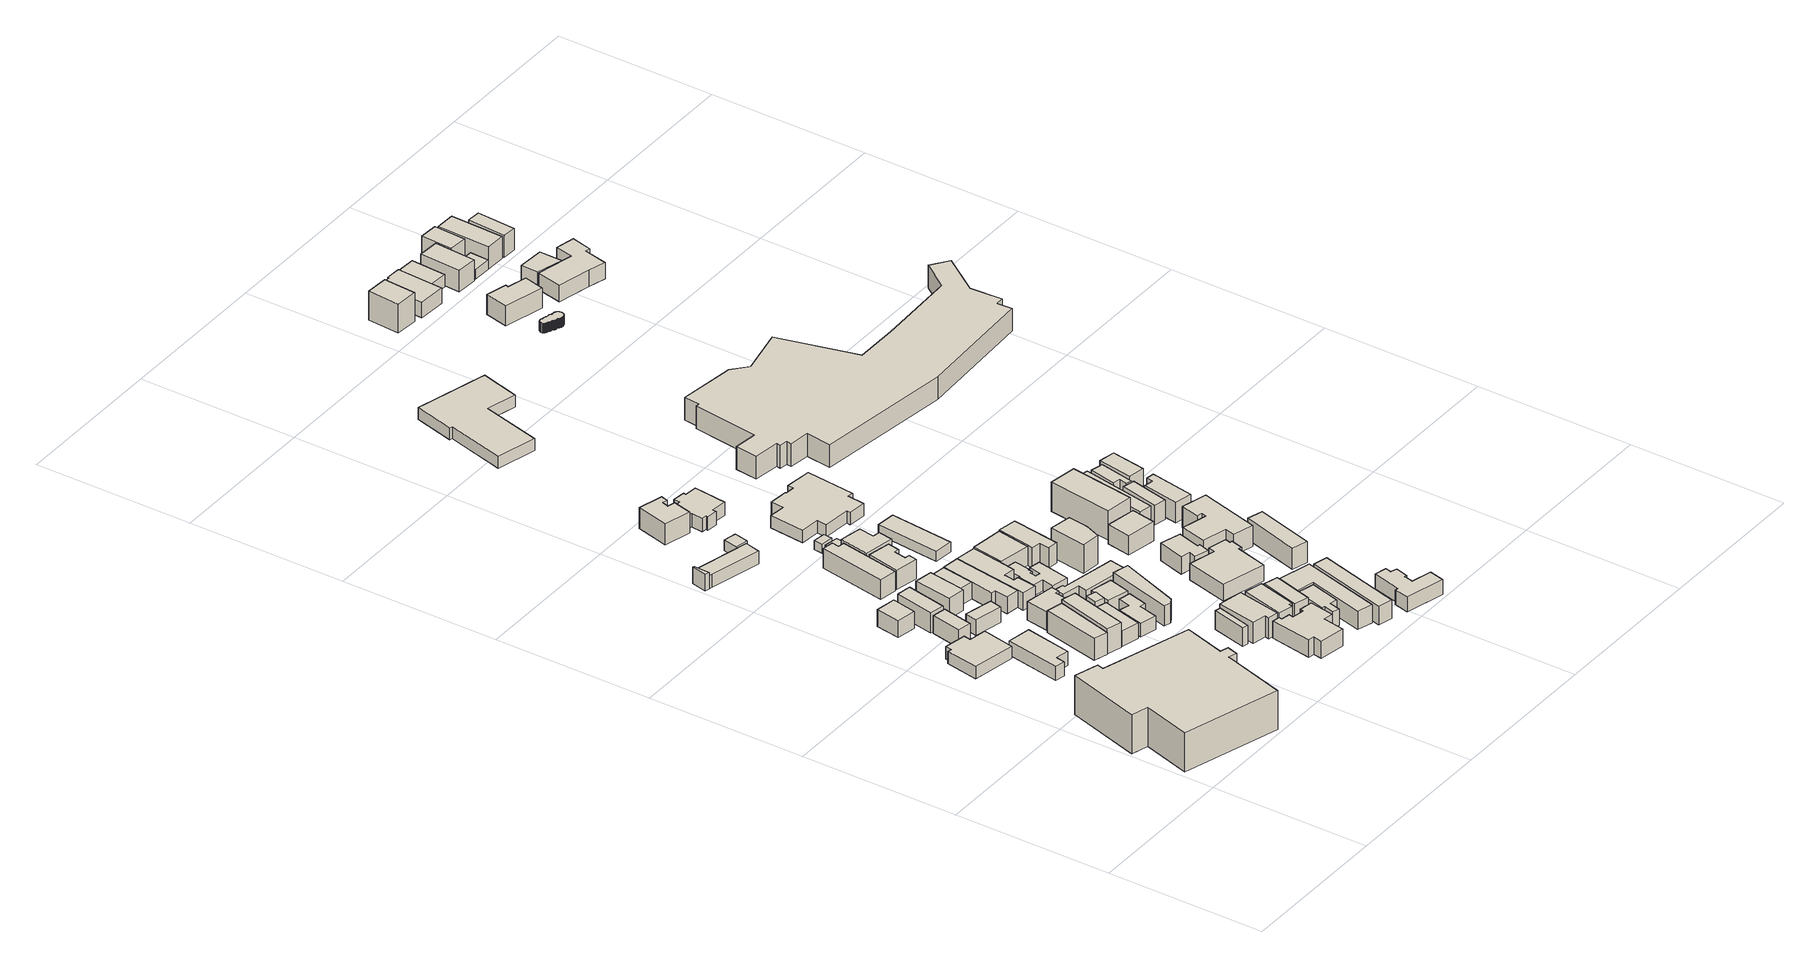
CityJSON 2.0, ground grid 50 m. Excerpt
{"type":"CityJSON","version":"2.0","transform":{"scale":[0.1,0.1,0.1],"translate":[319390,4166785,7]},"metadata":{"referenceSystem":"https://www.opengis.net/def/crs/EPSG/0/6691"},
"CityObjects":{
"building1":{"type":"Building","attributes":{"name":"中央公民館","measuredHeight":18.79,"BuildingDetailAttribute.surveyYear":2025,"BuildingIDAttribute.prefecture":"15","BuildingIDAttribute.city":"15204"},"geometry":[{"type":"Solid","lod":"1","boundaries":[[[[0,1,2,3,4,5,6,7,8,9,10,11]],[[10,12,13,11]],[[9,14,12,10]],[[8,15,14,9]],[[7,16,15,8]],[[6,17,16,7]],[[5,18,17,6]],[[4,19,18,5]],[[3,20,19,4]],[[2,21,20,3]],[[1,22,21,2]],[[0,23,22,1]],[[11,13,23,0]],[[12,14,15,16,17,18,19,20,21,22,23,13]]]]}]},
"building2":{"type":"Building","attributes":{"measuredHeight":4.91,"BuildingDetailAttribute.surveyYear":"0001","BuildingIDAttribute.prefecture":"15","BuildingIDAttribute.city":"15204"},"geometry":[{"type":"Solid","lod":"1","boundaries":[[[[24,25,26,27,28,29,30,31]],[[30,32,33,31]],[[29,34,32,30]],[[28,35,34,29]],[[27,36,35,28]],[[26,37,36,27]],[[25,38,37,26]],[[24,39,38,25]],[[31,33,39,24]],[[32,34,35,36,37,38,39,33]]]]}]},
"building3":{"type":"Building","attributes":{"measuredHeight":9.26,"BuildingDetailAttribute.surveyYear":"0001","BuildingIDAttribute.prefecture":"15","BuildingIDAttribute.city":"15204"},"geometry":[{"type":"Solid","lod":"1","boundaries":[[[[40,41,42,43,44,45]],[[44,46,47,45]],[[43,48,46,44]],[[42,49,48,43]],[[41,50,49,42]],[[40,51,50,41]],[[45,47,51,40]],[[46,48,49,50,51,47]]]]}]},
"building4":{"type":"Building","attributes":{"measuredHeight":6.72,"BuildingDetailAttribute.surveyYear":"0001","BuildingIDAttribute.prefecture":"15","BuildingIDAttribute.city":"15204"},"geometry":[{"type":"Solid","lod":"1","boundaries":[[[[52,53,54,55]],[[54,56,57,55]],[[53,58,56,54]],[[52,59,58,53]],[[55,57,59,52]],[[56,58,59,57]]]]}]},
"building5":{"type":"Building","attributes":{"measuredHeight":6.29,"BuildingDetailAttribute.surveyYear":"0001","BuildingIDAttribute.prefecture":"15","BuildingIDAttribute.city":"15204"},"geometry":[{"type":"Solid","lod":"1","boundaries":[[[[60,61,62,63]],[[62,64,65,63]],[[61,66,64,62]],[[60,67,66,61]],[[63,65,67,60]],[[64,66,67,65]]]]}]},
"building6":{"type":"Building","attributes":{"measuredHeight":3,"BuildingDetailAttribute.surveyYear":"0001","BuildingIDAttribute.prefecture":"15","BuildingIDAttribute.city":"15204"},"geometry":[{"type":"Solid","lod":"1","boundaries":[[[[68,69,70,71]],[[70,72,73,71]],[[69,74,72,70]],[[68,75,74,69]],[[71,73,75,68]],[[72,74,75,73]]]]}]},
"building7":{"type":"Building","attributes":{"measuredHeight":7.28,"BuildingDetailAttribute.surveyYear":"0001","BuildingIDAttribute.prefecture":"15","BuildingIDAttribute.city":"15204"},"geometry":[{"type":"Solid","lod":"1","boundaries":[[[[76,77,78,79]],[[78,80,81,79]],[[77,82,80,78]],[[76,83,82,77]],[[79,81,83,76]],[[80,82,83,81]]]]}]},
"building8":{"type":"Building","attributes":{"measuredHeight":5.69,"BuildingDetailAttribute.surveyYear":"0001","BuildingIDAttribute.prefecture":"15","BuildingIDAttribute.city":"15204"},"geometry":[{"type":"Solid","lod":"1","boundaries":[[[[84,85,86,87]],[[86,88,89,87]],[[85,90,88,86]],[[84,91,90,85]],[[87,89,91,84]],[[88,90,91,89]]]]}]},
"building9":{"type":"Building","attributes":{"measuredHeight":8.22,"BuildingDetailAttribute.surveyYear":"0001","BuildingIDAttribute.prefecture":"15","BuildingIDAttribute.city":"15204"},"geometry":[{"type":"Solid","lod":"1","boundaries":[[[[92,93,94,95]],[[94,96,97,95]],[[93,98,96,94]],[[92,99,98,93]],[[95,97,99,92]],[[96,98,99,97]]]]}]},
"building10":{"type":"Building","attributes":{"measuredHeight":15.88,"BuildingDetailAttribute.surveyYear":"0001","BuildingIDAttribute.prefecture":"15","BuildingIDAttribute.city":"15204"},"geometry":[{"type":"Solid","lod":"1","boundaries":[[[[100,101,102,103,71,70]],[[71,104,105,70]],[[103,106,104,71]],[[102,107,106,103]],[[101,108,107,102]],[[100,109,108,101]],[[70,105,109,100]],[[104,106,107,108,109,105]]]]}]},
"building11":{"type":"Building","attributes":{"measuredHeight":10.49,"BuildingDetailAttribute.surveyYear":"0001","BuildingIDAttribute.prefecture":"15","BuildingIDAttribute.city":"15204"},"geometry":[{"type":"Solid","lod":"1","boundaries":[[[[110,111,112,113]],[[112,114,115,113]],[[111,116,114,112]],[[110,117,116,111]],[[113,115,117,110]],[[114,116,117,115]]]]}]},
"building12":{"type":"Building","attributes":{"measuredHeight":7.47,"BuildingDetailAttribute.surveyYear":"0001","BuildingIDAttribute.prefecture":"15","BuildingIDAttribute.city":"15204"},"geometry":[{"type":"Solid","lod":"1","boundaries":[[[[118,119,120,121,122]],[[121,123,124,122]],[[120,125,123,121]],[[119,126,125,120]],[[118,127,126,119]],[[122,124,127,118]],[[123,125,126,127,124]]]]}]},
"building13":{"type":"Building","attributes":{"measuredHeight":7.43,"BuildingDetailAttribute.surveyYear":"0001","BuildingIDAttribute.prefecture":"15","BuildingIDAttribute.city":"15204"},"geometry":[{"type":"Solid","lod":"1","boundaries":[[[[128,129,130,131]],[[130,132,133,131]],[[129,134,132,130]],[[128,135,134,129]],[[131,133,135,128]],[[132,134,135,133]]]]}]},
"building14":{"type":"Building","attributes":{"measuredHeight":6.94,"BuildingDetailAttribute.surveyYear":"0001","BuildingIDAttribute.prefecture":"15","BuildingIDAttribute.city":"15204"},"geometry":[{"type":"Solid","lod":"1","boundaries":[[[[136,137,138,139,140,141]],[[140,142,143,141]],[[139,144,142,140]],[[138,145,144,139]],[[137,146,145,138]],[[136,147,146,137]],[[141,143,147,136]],[[142,144,145,146,147,143]]]]}]},
"building15":{"type":"Building","attributes":{"measuredHeight":6.93,"BuildingDetailAttribute.surveyYear":"0001","BuildingIDAttribute.prefecture":"15","BuildingIDAttribute.city":"15204"},"geometry":[{"type":"Solid","lod":"1","boundaries":[[[[148,149,150,151,152,153]],[[152,154,155,153]],[[151,156,154,152]],[[150,157,156,151]],[[149,158,157,150]],[[148,159,158,149]],[[153,155,159,148]],[[154,156,157,158,159,155]]]]}]},
"building16":{"type":"Building","attributes":{"measuredHeight":6.29,"BuildingDetailAttribute.surveyYear":"0001","BuildingIDAttribute.prefecture":"15","BuildingIDAttribute.city":"15204"},"geometry":[{"type":"Solid","lod":"1","boundaries":[[[[160,161,162,163]],[[162,164,165,163]],[[161,166,164,162]],[[160,167,166,161]],[[163,165,167,160]],[[164,166,167,165]]]]}]},
"building17":{"type":"Building","attributes":{"measuredHeight":7.07,"BuildingDetailAttribute.surveyYear":"0001","BuildingIDAttribute.prefecture":"15","BuildingIDAttribute.city":"15204"},"geometry":[{"type":"Solid","lod":"1","boundaries":[[[[168,169,170,171,172,173,174]],[[173,175,176,174]],[[172,177,175,173]],[[171,178,177,172]],[[170,179,178,171]],[[169,180,179,170]],[[168,181,180,169]],[[174,176,181,168]],[[175,177,178,179,180,181,176]]]]}]},
"building18":{"type":"Building","attributes":{"measuredHeight":6.24,"BuildingDetailAttribute.surveyYear":"0001","BuildingIDAttribute.prefecture":"15","BuildingIDAttribute.city":"15204"},"geometry":[{"type":"Solid","lod":"1","boundaries":[[[[182,183,184,185,186,187,188,189]],[[188,190,191,189]],[[187,192,190,188]],[[186,193,192,187]],[[185,194,193,186]],[[184,195,194,185]],[[183,196,195,184]],[[182,197,196,183]],[[189,191,197,182]],[[190,192,193,194,195,196,197,191]]]]}]},
"building19":{"type":"Building","attributes":{"measuredHeight":4.09,"BuildingDetailAttribute.surveyYear":"0001","BuildingIDAttribute.prefecture":"15","BuildingIDAttribute.city":"15204"},"geometry":[{"type":"Solid","lod":"1","boundaries":[[[[198,199,200,201]],[[200,202,203,201]],[[199,204,202,200]],[[198,205,204,199]],[[201,203,205,198]],[[202,204,205,203]]]]}]},
"building20":{"type":"Building","attributes":{"measuredHeight":6.22,"BuildingDetailAttribute.surveyYear":"0001","BuildingIDAttribute.prefecture":"15","BuildingIDAttribute.city":"15204"},"geometry":[{"type":"Solid","lod":"1","boundaries":[[[[206,207,208,209]],[[208,210,211,209]],[[207,212,210,208]],[[206,213,212,207]],[[209,211,213,206]],[[210,212,213,211]]]]}]},
"building21":{"type":"Building","attributes":{"measuredHeight":6.37,"BuildingDetailAttribute.surveyYear":"0001","BuildingIDAttribute.prefecture":"15","BuildingIDAttribute.city":"15204"},"geometry":[{"type":"Solid","lod":"1","boundaries":[[[[214,215,216,217]],[[216,218,219,217]],[[215,220,218,216]],[[214,221,220,215]],[[217,219,221,214]],[[218,220,221,219]]]]}]},
"building22":{"type":"Building","attributes":{"measuredHeight":7.44,"BuildingDetailAttribute.surveyYear":"0001","BuildingIDAttribute.prefecture":"15","BuildingIDAttribute.city":"15204"},"geometry":[{"type":"Solid","lod":"1","boundaries":[[[[222,223,224,225,226,227,228,229]],[[228,230,231,229]],[[227,232,230,228]],[[226,233,232,227]],[[225,234,233,226]],[[224,235,234,225]],[[223,236,235,224]],[[222,237,236,223]],[[229,231,237,222]],[[230,232,233,234,235,236,237,231]]]]}]},
"building23":{"type":"Building","attributes":{"measuredHeight":7.92,"BuildingDetailAttribute.surveyYear":"0001","BuildingIDAttribute.prefecture":"15","BuildingIDAttribute.city":"15204"},"geometry":[{"type":"Solid","lod":"1","boundaries":[[[[238,239,240,241,242,243,244,245]],[[244,246,247,245]],[[243,248,246,244]],[[242,249,248,243]],[[241,250,249,242]],[[240,251,250,241]],[[239,252,251,240]],[[238,253,252,239]],[[245,247,253,238]],[[246,248,249,250,251,252,253,247]]]]}]},
"building24":{"type":"Building","attributes":{"measuredHeight":7.44,"BuildingDetailAttribute.surveyYear":"0001","BuildingIDAttribute.prefecture":"15","BuildingIDAttribute.city":"15204"},"geometry":[{"type":"Solid","lod":"1","boundaries":[[[[254,255,256,257,258,259,260,261,262,263]],[[262,264,265,263]],[[261,266,264,262]],[[260,267,266,261]],[[259,268,267,260]],[[258,269,268,259]],[[257,270,269,258]],[[256,271,270,257]],[[255,272,271,256]],[[254,273,272,255]],[[263,265,273,254]],[[264,266,267,268,269,270,271,272,273,265]]]]}]},
"building25":{"type":"Building","attributes":{"measuredHeight":5.82,"BuildingDetailAttribute.surveyYear":"0001","BuildingIDAttribute.prefecture":"15","BuildingIDAttribute.city":"15204"},"geometry":[{"type":"Solid","lod":"1","boundaries":[[[[274,275,276,277]],[[276,278,279,277]],[[275,280,278,276]],[[274,281,280,275]],[[277,279,281,274]],[[278,280,281,279]]]]}]},
"building26":{"type":"Building","attributes":{"measuredHeight":7.88,"BuildingDetailAttribute.surveyYear":"0001","BuildingIDAttribute.prefecture":"15","BuildingIDAttribute.city":"15204"},"geometry":[{"type":"Solid","lod":"1","boundaries":[[[[282,283,284,285,286,287]],[[286,288,289,287]],[[285,290,288,286]],[[284,291,290,285]],[[283,292,291,284]],[[282,293,292,283]],[[287,289,293,282]],[[288,290,291,292,293,289]]]]}]},
"building27":{"type":"Building","attributes":{"measuredHeight":6.94,"BuildingDetailAttribute.surveyYear":"0001","BuildingIDAttribute.prefecture":"15","BuildingIDAttribute.city":"15204"},"geometry":[{"type":"Solid","lod":"1","boundaries":[[[[294,295,296,297,298,299,300,301,302,303,304,305,306,307]],[[306,308,309,307]],[[305,310,308,306]],[[304,311,310,305]],[[303,312,311,304]],[[302,313,312,303]],[[301,314,313,302]],[[300,315,314,301]],[[299,316,315,300]],[[298,317,316,299]],[[297,318,317,298]],[[296,319,318,297]],[[295,320,319,296]],[[294,321,320,295]],[[307,309,321,294]],[[308,310,311,312,313,314,315,316,317,318,319,320,321,309]]]]}]},
"building28":{"type":"Building","attributes":{"measuredHeight":6.98,"BuildingDetailAttribute.surveyYear":"0001","BuildingIDAttribute.prefecture":"15","BuildingIDAttribute.city":"15204"},"geometry":[{"type":"Solid","lod":"1","boundaries":[[[[322,323,324,325,326,327]],[[326,328,329,327]],[[325,330,328,326]],[[324,331,330,325]],[[323,332,331,324]],[[322,333,332,323]],[[327,329,333,322]],[[328,330,331,332,333,329]]]]}]},
"building29":{"type":"Building","attributes":{"measuredHeight":3.83,"BuildingDetailAttribute.surveyYear":"0001","BuildingIDAttribute.prefecture":"15","BuildingIDAttribute.city":"15204"},"geometry":[{"type":"Solid","lod":"1","boundaries":[[[[334,335,336,337]],[[336,338,339,337]],[[335,340,338,336]],[[334,341,340,335]],[[337,339,341,334]],[[338,340,341,339]]]]}]},
"building30":{"type":"Building","attributes":{"measuredHeight":2.86,"BuildingDetailAttribute.surveyYear":"0001","BuildingIDAttribute.prefecture":"15","BuildingIDAttribute.city":"15204"},"geometry":[{"type":"Solid","lod":"1","boundaries":[[[[342,343,344,345]],[[344,346,347,345]],[[343,348,346,344]],[[342,349,348,343]],[[345,347,349,342]],[[346,348,349,347]]]]}]},
"building31":{"type":"Building","attributes":{"measuredHeight":13.74,"BuildingDetailAttribute.surveyYear":"0001","BuildingIDAttribute.prefecture":"15","BuildingIDAttribute.city":"15204"},"geometry":[{"type":"Solid","lod":"1","boundaries":[[[[350,351,352,353,354]],[[353,355,356,354]],[[352,357,355,353]],[[351,358,357,352]],[[350,359,358,351]],[[354,356,359,350]],[[355,357,358,359,356]]]]}]},
"building32":{"type":"Building","attributes":{"measuredHeight":6.88,"BuildingDetailAttribute.surveyYear":"0001","BuildingIDAttribute.prefecture":"15","BuildingIDAttribute.city":"15204"},"geometry":[{"type":"Solid","lod":"1","boundaries":[[[[360,361,362,363,364,365,366,367]],[[366,368,369,367]],[[365,370,368,366]],[[364,371,370,365]],[[363,372,371,364]],[[362,373,372,363]],[[361,374,373,362]],[[360,375,374,361]],[[367,369,375,360]],[[368,370,371,372,373,374,375,369]]]]}]},
"building33":{"type":"Building","attributes":{"measuredHeight":5.78,"BuildingDetailAttribute.surveyYear":"0001","BuildingIDAttribute.prefecture":"15","BuildingIDAttribute.city":"15204"},"geometry":[{"type":"Solid","lod":"1","boundaries":[[[[376,377,378,379,380,381,382,383,384,385,386,387,388,389,390,391]],[[390,392,393,391]],[[389,394,392,390]],[[388,395,394,389]],[[387,396,395,388]],[[386,397,396,387]],[[385,398,397,386]],[[384,399,398,385]],[[383,400,399,384]],[[382,401,400,383]],[[381,402,401,382]],[[380,403,402,381]],[[379,404,403,380]],[[378,405,404,379]],[[377,406,405,378]],[[376,407,406,377]],[[391,393,407,376]],[[392,394,395,396,397,398,399,400,401,402,403,404,405,406,407,393]]]]}]},
"building34":{"type":"Building","attributes":{"measuredHeight":7.87,"BuildingDetailAttribute.surveyYear":"0001","BuildingIDAttribute.prefecture":"15","BuildingIDAttribute.city":"15204"},"geometry":[{"type":"Solid","lod":"1","boundaries":[[[[408,409,410,411,412,413]],[[412,414,415,413]],[[411,416,414,412]],[[410,417,416,411]],[[409,418,417,410]],[[408,419,418,409]],[[413,415,419,408]],[[414,416,417,418,419,415]]]]}]},
"building35":{"type":"Building","attributes":{"measuredHeight":8.25,"BuildingDetailAttribute.surveyYear":"0001","BuildingIDAttribute.prefecture":"15","BuildingIDAttribute.city":"15204"},"geometry":[{"type":"Solid","lod":"1","boundaries":[[[[420,421,422,423,424,425,426,427,428,429,430,431,432,433]],[[432,434,435,433]],[[431,436,434,432]],[[430,437,436,431]],[[429,438,437,430]],[[428,439,438,429]],[[427,440,439,428]],[[426,441,440,427]],[[425,442,441,426]],[[424,443,442,425]],[[423,444,443,424]],[[422,445,444,423]],[[421,446,445,422]],[[420,447,446,421]],[[433,435,447,420]],[[434,436,437,438,439,440,441,442,443,444,445,446,447,435]]]]}]},
"building36":{"type":"Building","attributes":{"measuredHeight":6.79,"BuildingDetailAttribute.surveyYear":"0001","BuildingIDAttribute.prefecture":"15","BuildingIDAttribute.city":"15204"},"geometry":[{"type":"Solid","lod":"1","boundaries":[[[[448,449,450,451]],[[450,452,453,451]],[[449,454,452,450]],[[448,455,454,449]],[[451,453,455,448]],[[452,454,455,453]]]]}]},
"building37":{"type":"Building","attributes":{"measuredHeight":6.96,"BuildingDetailAttribute.surveyYear":"0001","BuildingIDAttribute.prefecture":"15","BuildingIDAttribute.city":"15204"},"geometry":[{"type":"Solid","lod":"1","boundaries":[[[[456,457,458,459]],[[458,460,461,459]],[[457,462,460,458]],[[456,463,462,457]],[[459,461,463,456]],[[460,462,463,461]]]]}]},
"building38":{"type":"Building","attributes":{"measuredHeight":3.65,"BuildingDetailAttribute.surveyYear":"0001","BuildingIDAttribute.prefecture":"15","BuildingIDAttribute.city":"15204"},"geometry":[{"type":"Solid","lod":"1","boundaries":[[[[464,465,466,467]],[[466,468,469,467]],[[465,470,468,466]],[[464,471,470,465]],[[467,469,471,464]],[[468,470,471,469]]]]}]},
"building39":{"type":"Building","attributes":{"measuredHeight":6.01,"BuildingDetailAttribute.surveyYear":"0001","BuildingIDAttribute.prefecture":"15","BuildingIDAttribute.city":"15204"},"geometry":[{"type":"Solid","lod":"1","boundaries":[[[[472,473,474,475,476,477,478,479]],[[478,480,481,479]],[[477,482,480,478]],[[476,483,482,477]],[[475,484,483,476]],[[474,485,484,475]],[[473,486,485,474]],[[472,487,486,473]],[[479,481,487,472]],[[480,482,483,484,485,486,487,481]]]]}]},
"building40":{"type":"Building","attributes":{"measuredHeight":7.48,"BuildingDetailAttribute.surveyYear":"0001","BuildingIDAttribute.prefecture":"15","BuildingIDAttribute.city":"15204"},"geometry":[{"type":"Solid","lod":"1","boundaries":[[[[488,489,490,491,492,449,448]],[[449,493,494,448]],[[492,495,493,449]],[[491,496,495,492]],[[490,497,496,491]],[[489,498,497,490]],[[488,499,498,489]],[[448,494,499,488]],[[493,495,496,497,498,499,494]]]]}]},
"building41":{"type":"Building","attributes":{"measuredHeight":6.24,"BuildingDetailAttribute.surveyYear":"0001","BuildingIDAttribute.prefecture":"15","BuildingIDAttribute.city":"15204"},"geometry":[{"type":"Solid","lod":"1","boundaries":[[[[500,501,502,503,504,505,506,507,508,509,510,511,512,513,514,515]],[[514,516,517,515]],[[513,518,516,514]],[[512,519,518,513]],[[511,520,519,512]],[[510,521,520,511]],[[509,522,521,510]],[[508,523,522,509]],[[507,524,523,508]],[[506,525,524,507]],[[505,526,525,506]],[[504,527,526,505]],[[503,528,527,504]],[[502,529,528,503]],[[501,530,529,502]],[[500,531,530,501]],[[515,517,531,500]],[[516,518,519,520,521,522,523,524,525,526,527,528,529,530,531,517]]]]}]},
"building42":{"type":"Building","attributes":{"measuredHeight":6.71,"BuildingDetailAttribute.surveyYear":"0001","BuildingIDAttribute.prefecture":"15","BuildingIDAttribute.city":"15204"},"geometry":[{"type":"Solid","lod":"1","boundaries":[[[[532,533,534,535,478,477]],[[478,536,537,477]],[[535,538,536,478]],[[534,539,538,535]],[[533,540,539,534]],[[532,541,540,533]],[[477,537,541,532]],[[536,538,539,540,541,537]]]]}]},
"building43":{"type":"Building","attributes":{"measuredHeight":10.39,"BuildingDetailAttribute.surveyYear":"0001","BuildingIDAttribute.prefecture":"15","BuildingIDAttribute.city":"15204"},"geometry":[{"type":"Solid","lod":"1","boundaries":[[[[542,543,544,545,546]],[[545,547,548,546]],[[544,549,547,545]],[[543,550,549,544]],[[542,551,550,543]],[[546,548,551,542]],[[547,549,550,551,548]]]]}]},
"building44":{"type":"Building","attributes":{"measuredHeight":7.17,"BuildingDetailAttribute.surveyYear":"0001","BuildingIDAttribute.prefecture":"15","BuildingIDAttribute.city":"15204"},"geometry":[{"type":"Solid","lod":"1","boundaries":[[[[552,553,554,555,556,557,558,559,560,561]],[[560,562,563,561]],[[559,564,562,560]],[[558,565,564,559]],[[557,566,565,558]],[[556,567,566,557]],[[555,568,567,556]],[[554,569,568,555]],[[553,570,569,554]],[[552,571,570,553]],[[561,563,571,552]],[[562,564,565,566,567,568,569,570,571,563]]]]}]},
"building45":{"type":"Building","attributes":{"measuredHeight":7.05,"BuildingDetailAttribute.surveyYear":"0001","BuildingIDAttribute.prefecture":"15","BuildingIDAttribute.city":"15204"},"geometry":[{"type":"Solid","lod":"1","boundaries":[[[[572,573,574,575]],[[574,576,577,575]],[[573,578,576,574]],[[572,579,578,573]],[[575,577,579,572]],[[576,578,579,577]]]]}]},
"building46":{"type":"Building","attributes":{"measuredHeight":6.58,"BuildingDetailAttribute.surveyYear":"0001","BuildingIDAttribute.prefecture":"15","BuildingIDAttribute.city":"15204"},"geometry":[{"type":"Solid","lod":"1","boundaries":[[[[580,581,582,583,584,585,586,587]],[[586,588,589,587]],[[585,590,588,586]],[[584,591,590,585]],[[583,592,591,584]],[[582,593,592,583]],[[581,594,593,582]],[[580,595,594,581]],[[587,589,595,580]],[[588,590,591,592,593,594,595,589]]]]}]},
"building47":{"type":"Building","attributes":{"measuredHeight":6.6,"BuildingDetailAttribute.surveyYear":"0001","BuildingIDAttribute.prefecture":"15","BuildingIDAttribute.city":"15204"},"geometry":[{"type":"Solid","lod":"1","boundaries":[[[[596,597,598,599,600,601,602,603,604,605,606,607]],[[606,608,609,607]],[[605,610,608,606]],[[604,611,610,605]],[[603,612,611,604]],[[602,613,612,603]],[[601,614,613,602]],[[600,615,614,601]],[[599,616,615,600]],[[598,617,616,599]],[[597,618,617,598]],[[596,619,618,597]],[[607,609,619,596]],[[608,610,611,612,613,614,615,616,617,618,619,609]]]]}]},
"building48":{"type":"Building","attributes":{"measuredHeight":7.22,"BuildingDetailAttribute.surveyYear":"0001","BuildingIDAttribute.prefecture":"15","BuildingIDAttribute.city":"15204"},"geometry":[{"type":"Solid","lod":"1","boundaries":[[[[620,621,622,623]],[[622,624,625,623]],[[621,626,624,622]],[[620,627,626,621]],[[623,625,627,620]],[[624,626,627,625]]]]}]},
"building49":{"type":"Building","attributes":{"name":"三条鍛冶道場","measuredHeight":9.21,"BuildingDetailAttribute.surveyYear":2025,"BuildingIDAttribute.prefecture":"15","BuildingIDAttribute.city":"15204"},"geometry":[{"type":"Solid","lod":"1","boundaries":[[[[628,629,630,631,632,633,634,635]],[[634,636,637,635]],[[633,638,636,634]],[[632,639,638,633]],[[631,640,639,632]],[[630,641,640,631]],[[629,642,641,630]],[[628,643,642,629]],[[635,637,643,628]],[[636,638,639,640,641,642,643,637]]]]}]},
"building50":{"type":"Building","attributes":{"measuredHeight":7.58,"BuildingDetailAttribute.surveyYear":"0001","BuildingIDAttribute.prefecture":"15","BuildingIDAttribute.city":"15204"},"geometry":[{"type":"Solid","lod":"1","boundaries":[[[[644,645,646,647,648,649,650,651,652,653]],[[652,654,655,653]],[[651,656,654,652]],[[650,657,656,651]],[[649,658,657,650]],[[648,659,658,649]],[[647,660,659,648]],[[646,661,660,647]],[[645,662,661,646]],[[644,663,662,645]],[[653,655,663,644]],[[654,656,657,658,659,660,661,662,663,655]]]]}]},
"building51":{"type":"Building","attributes":{"measuredHeight":11.39,"BuildingDetailAttribute.surveyYear":"0001","BuildingIDAttribute.prefecture":"15","BuildingIDAttribute.city":"15204"},"geometry":[{"type":"Solid","lod":"1","boundaries":[[[[664,665,666,667]],[[666,668,669,667]],[[665,670,668,666]],[[664,671,670,665]],[[667,669,671,664]],[[668,670,671,669]]]]}]},
"building52":{"type":"Building","attributes":{"measuredHeight":8.03,"BuildingDetailAttribute.surveyYear":"0001","BuildingIDAttribute.prefecture":"15","BuildingIDAttribute.city":"15204"},"geometry":[{"type":"Solid","lod":"1","boundaries":[[[[672,673,674,675]],[[674,676,677,675]],[[673,678,676,674]],[[672,679,678,673]],[[675,677,679,672]],[[676,678,679,677]]]]}]},
"building53":{"type":"Building","attributes":{"measuredHeight":7.04,"BuildingDetailAttribute.surveyYear":"0001","BuildingIDAttribute.prefecture":"15","BuildingIDAttribute.city":"15204"},"geometry":[{"type":"Solid","lod":"1","boundaries":[[[[680,681,682,683]],[[682,684,685,683]],[[681,686,684,682]],[[680,687,686,681]],[[683,685,687,680]],[[684,686,687,685]]]]}]},
"building54":{"type":"Building","attributes":{"measuredHeight":7.03,"BuildingDetailAttribute.surveyYear":"0001","BuildingIDAttribute.prefecture":"15","BuildingIDAttribute.city":"15204"},"geometry":[{"type":"Solid","lod":"1","boundaries":[[[[688,689,690,691]],[[690,692,693,691]],[[689,694,692,690]],[[688,695,694,689]],[[691,693,695,688]],[[692,694,695,693]]]]}]},
"building55":{"type":"Building","attributes":{"measuredHeight":7.4,"BuildingDetailAttribute.surveyYear":"0001","BuildingIDAttribute.prefecture":"15","BuildingIDAttribute.city":"15204"},"geometry":[{"type":"Solid","lod":"1","boundaries":[[[[696,697,698,699,700,701]],[[700,702,703,701]],[[699,704,702,700]],[[698,705,704,699]],[[697,706,705,698]],[[696,707,706,697]],[[701,703,707,696]],[[702,704,705,706,707,703]]]]}]},
"building56":{"type":"Building","attributes":{"measuredHeight":7.03,"BuildingDetailAttribute.surveyYear":"0001","BuildingIDAttribute.prefecture":"15","BuildingIDAttribute.city":"15204"},"geometry":[{"type":"Solid","lod":"1","boundaries":[[[[708,709,710,711,712,713]],[[712,714,715,713]],[[711,716,714,712]],[[710,717,716,711]],[[709,718,717,710]],[[708,719,718,709]],[[713,715,719,708]],[[714,716,717,718,719,715]]]]}]},
"building57":{"type":"Building","attributes":{"measuredHeight":7.38,"BuildingDetailAttribute.surveyYear":"0001","BuildingIDAttribute.prefecture":"15","BuildingIDAttribute.city":"15204"},"geometry":[{"type":"Solid","lod":"1","boundaries":[[[[720,721,722,723]],[[722,724,725,723]],[[721,726,724,722]],[[720,727,726,721]],[[723,725,727,720]],[[724,726,727,725]]]]}]},
"building58":{"type":"Building","attributes":{"measuredHeight":10.37,"BuildingDetailAttribute.surveyYear":"0001","BuildingIDAttribute.prefecture":"15","BuildingIDAttribute.city":"15204"},"geometry":[{"type":"Solid","lod":"1","boundaries":[[[[728,729,730,731]],[[730,732,733,731]],[[729,734,732,730]],[[728,735,734,729]],[[731,733,735,728]],[[732,734,735,733]]]]}]},
"building59":{"type":"Building","attributes":{"measuredHeight":3.63,"BuildingDetailAttribute.surveyYear":"0001","BuildingIDAttribute.prefecture":"15","BuildingIDAttribute.city":"15204"},"geometry":[{"type":"Solid","lod":"1","boundaries":[[[[736,737,738,739,740,741,742,743,744,745,746,747,748,749,750,751,752,753,754,755,756,757,758,759,760,761,762,763,764,765,766,767,768,769,770,771,772,773,774,775,776,777,778,779,780,781,782,783,784,785,786,787,788,789,790,791,792,793,794,795,796,797,798,799,800,801,802,803,804,805,806,807,808,809,810,811,812,813]],[[812,814,815,813]],[[811,816,814,812]],[[810,817,816,811]],[[809,818,817,810]],[[808,819,818,809]],[[807,820,819,808]],[[806,821,820,807]],[[805,822,821,806]],[[804,823,822,805]],[[803,824,823,804]],[[802,825,824,803]],[[801,826,825,802]],[[800,827,826,801]],[[799,828,827,800]],[[798,829,828,799]],[[797,830,829,798]],[[796,831,830,797]],[[795,832,831,796]],[[794,833,832,795]],[[793,834,833,794]],[[792,835,834,793]],[[791,836,835,792]],[[790,837,836,791]],[[789,838,837,790]],[[788,839,838,789]],[[787,840,839,788]],[[786,841,840,787]],[[785,842,841,786]],[[784,843,842,785]],[[783,844,843,784]],[[782,845,844,783]],[[781,846,845,782]],[[780,847,846,781]],[[779,848,847,780]],[[778,849,848,779]],[[777,850,849,778]],[[776,851,850,777]],[[775,852,851,776]],[[774,853,852,775]],[[773,854,853,774]],[[772,855,854,773]],[[771,856,855,772]],[[770,857,856,771]],[[769,858,857,770]],[[768,859,858,769]],[[767,860,859,768]],[[766,861,860,767]],[[765,862,861,766]],[[764,863,862,765]],[[763,864,863,764]],[[762,865,864,763]],[[761,866,865,762]],[[760,867,866,761]],[[759,868,867,760]],[[758,869,868,759]],[[757,870,869,758]],[[756,871,870,757]],[[755,872,871,756]],[[754,873,872,755]],[[753,874,873,754]],[[752,875,874,753]],[[751,876,875,752]],[[750,877,876,751]],[[749,878,877,750]],[[748,879,878,749]],[[747,880,879,748]],[[746,881,880,747]],[[745,882,881,746]],[[744,883,882,745]],[[743,884,883,744]],[[742,885,884,743]],[[741,886,885,742]],[[740,887,886,741]],[[739,888,887,740]],[[738,889,888,739]],[[737,890,889,738]],[[736,891,890,737]],[[813,815,891,736]],[[814,816,817,818,819,820,821,822,823,824,825,826,827,828,829,830,831,832,833,834,835,836,837,838,839,840,841,842,843,844,845,846,847,848,849,850,851,852,853,854,855,856,857,858,859,860,861,862,863,864,865,866,867,868,869,870,871,872,873,874,875,876,877,878,879,880,881,882,883,884,885,886,887,888,889,890,891,815]]]]}]},
"building60":{"type":"Building","attributes":{"name":"まちやま","measuredHeight":15.47,"BuildingDetailAttribute.surveyYear":2025,"BuildingIDAttribute.prefecture":"15","BuildingIDAttribute.city":"15204"},"geometry":[{"type":"Solid","lod":"1","boundaries":[[[[892,893,894,895,896,897,898,899,900,901,902,903,904,905,906,907,908,909,910,911,912,913,914,915,916]],[[915,917,918,916]],[[914,919,917,915]],[[913,920,919,914]],[[912,921,920,913]],[[911,922,921,912]],[[910,923,922,911]],[[909,924,923,910]],[[908,925,924,909]],[[907,926,925,908]],[[906,927,926,907]],[[905,928,927,906]],[[904,929,928,905]],[[903,930,929,904]],[[902,931,930,903]],[[901,932,931,902]],[[900,933,932,901]],[[899,934,933,900]],[[898,935,934,899]],[[897,936,935,898]],[[896,937,936,897]],[[895,938,937,896]],[[894,939,938,895]],[[893,940,939,894]],[[892,941,940,893]],[[916,918,941,892]],[[917,919,920,921,922,923,924,925,926,927,928,929,930,931,932,933,934,935,936,937,938,939,940,941,918]]]]}]},
"building61":{"type":"Building","attributes":{"measuredHeight":6.23,"BuildingDetailAttribute.surveyYear":"0001","BuildingIDAttribute.prefecture":"15","BuildingIDAttribute.city":"15204"},"geometry":[{"type":"Solid","lod":"1","boundaries":[[[[942,943,944,945,946,947,948,949]],[[948,950,951,949]],[[947,952,950,948]],[[946,953,952,947]],[[945,954,953,946]],[[944,955,954,945]],[[943,956,955,944]],[[942,957,956,943]],[[949,951,957,942]],[[950,952,953,954,955,956,957,951]]]]}]},
"building62":{"type":"Building","attributes":{"measuredHeight":7.81,"BuildingDetailAttribute.surveyYear":"0001","BuildingIDAttribute.prefecture":"15","BuildingIDAttribute.city":"15204"},"geometry":[{"type":"Solid","lod":"1","boundaries":[[[[958,959,960,961,962,963]],[[962,964,965,963]],[[961,966,964,962]],[[960,967,966,961]],[[959,968,967,960]],[[958,969,968,959]],[[963,965,969,958]],[[964,966,967,968,969,965]]]]}]},
"building63":{"type":"Building","attributes":{"measuredHeight":4.92,"BuildingDetailAttribute.surveyYear":"0001","BuildingIDAttribute.prefecture":"15","BuildingIDAttribute.city":"15204"},"geometry":[{"type":"Solid","lod":"1","boundaries":[[[[970,971,972,973]],[[972,974,975,973]],[[971,976,974,972]],[[970,977,976,971]],[[973,975,977,970]],[[974,976,977,975]]]]}]},
"building64":{"type":"Building","attributes":{"measuredHeight":7.71,"BuildingDetailAttribute.surveyYear":"0001","BuildingIDAttribute.prefecture":"15","BuildingIDAttribute.city":"15204"},"geometry":[{"type":"Solid","lod":"1","boundaries":[[[[978,979,980,981]],[[980,982,983,981]],[[979,984,982,980]],[[978,985,984,979]],[[981,983,985,978]],[[982,984,985,983]]]]}]},
"building65":{"type":"Building","attributes":{"measuredHeight":4.56,"BuildingDetailAttribute.surveyYear":"0001","BuildingIDAttribute.prefecture":"15","BuildingIDAttribute.city":"15204"},"geometry":[{"type":"Solid","lod":"1","boundaries":[[[[986,987,988,989]],[[988,990,991,989]],[[987,992,990,988]],[[986,993,992,987]],[[989,991,993,986]],[[990,992,993,991]]]]}]},
"building66":{"type":"Building","attributes":{"measuredHeight":4.93,"BuildingDetailAttribute.surveyYear":"0001","BuildingIDAttribute.prefecture":"15","BuildingIDAttribute.city":"15204"},"geometry":[{"type":"Solid","lod":"1","boundaries":[[[[994,995,996,997]],[[996,998,999,997]],[[995,1000,998,996]],[[994,1001,1000,995]],[[997,999,1001,994]],[[998,1000,1001,999]]]]}]},
"building67":{"type":"Building","attributes":{"measuredHeight":8.16,"BuildingDetailAttribute.surveyYear":"0001","BuildingIDAttribute.prefecture":"15","BuildingIDAttribute.city":"15204"},"geometry":[{"type":"Solid","lod":"1","boundaries":[[[[1002,1003,1004,1005]],[[1004,1006,1007,1005]],[[1003,1008,1006,1004]],[[1002,1009,1008,1003]],[[1005,1007,1009,1002]],[[1006,1008,1009,1007]]]]}]},
"building68":{"type":"Building","attributes":{"measuredHeight":8.61,"BuildingDetailAttribute.surveyYear":"0001","BuildingIDAttribute.prefecture":"15","BuildingIDAttribute.city":"15204"},"geometry":[{"type":"Solid","lod":"1","boundaries":[[[[1010,1011,1012,1013,1014,1015,1016,1017,1018]],[[1017,1019,1020,1018]],[[1016,1021,1019,1017]],[[1015,1022,1021,1016]],[[1014,1023,1022,1015]],[[1013,1024,1023,1014]],[[1012,1025,1024,1013]],[[1011,1026,1025,1012]],[[1010,1027,1026,1011]],[[1018,1020,1027,1010]],[[1019,1021,1022,1023,1024,1025,1026,1027,1020]]]]}]},
"building69":{"type":"Building","attributes":{"measuredHeight":7.74,"BuildingDetailAttribute.surveyYear":"0001","BuildingIDAttribute.prefecture":"15","BuildingIDAttribute.city":"15204"},"geometry":[{"type":"Solid","lod":"1","boundaries":[[[[1028,1029,1030,1031]],[[1030,1032,1033,1031]],[[1029,1034,1032,1030]],[[1028,1035,1034,1029]],[[1031,1033,1035,1028]],[[1032,1034,1035,1033]]]]}]},
"building70":{"type":"Building","attributes":{"measuredHeight":7.35,"BuildingDetailAttribute.surveyYear":"0001","BuildingIDAttribute.prefecture":"15","BuildingIDAttribute.city":"15204"},"geometry":[{"type":"Solid","lod":"1","boundaries":[[[[1036,1037,1038,1039]],[[1038,1040,1041,1039]],[[1037,1042,1040,1038]],[[1036,1043,1042,1037]],[[1039,1041,1043,1036]],[[1040,1042,1043,1041]]]]}]}
},
"vertices":[
[393,244,16],[419,236,16],[409,201,16],[383,209,16],[323,9,16],[13,101,16],[59,253,16],[5,269,16],[75,503,16],[152,480,16],[146,459,16],[432,374,16],[146,459,143],[432,374,143],[152,480,143],[75,503,143],[5,269,143],[59,253,143],[13,101,143],[323,9,143],[383,209,143],[409,201,143],[419,236,143],[393,244,143],
[69,822,14],[88,925,14],[100,922,14],[104,943,14],[173,930,14],[169,908,14],[225,898,14],[205,796,14],[225,898,54],[205,796,54],[169,908,54],[173,930,54],[104,943,54],[100,922,54],[88,925,54],[69,822,54],
[292,801,12],[265,654,12],[223,662,12],[218,634,12],[186,640,12],[218,814,12],[186,640,58],[218,814,58],[218,634,58],[223,662,58],[265,654,58],[292,801,58],
[185,1039,15],[228,1031,15],[209,934,15],[166,943,15],[209,934,73],[166,943,73],[228,1031,73],[185,1039,73],
[179,1097,13],[117,1107,13],[130,1184,13],[194,1174,13],[130,1184,68],[194,1174,68],[117,1107,68],[179,1097,68],
[8,1663,14],[19,1711,14],[24,1710,14],[23,1660,14],[24,1710,68],[23,1660,68],[19,1711,68],[8,1663,68],
[230,1038,13],[184,1047,13],[209,1172,13],[255,1164,13],[209,1172,79],[255,1164,79],[184,1047,79],[230,1038,79],
[330,918,15],[241,939,15],[250,977,15],[339,956,15],[250,977,66],[339,956,66],[241,939,66],[330,918,66],
[324,609,13],[364,789,13],[416,777,13],[368,596,13],[416,777,84],[368,596,84],[364,789,84],[324,609,84],
[33,1708,14],[210,1666,14],[198,1618,14],[32,1658,14],[23,1660,56],[24,1710,56],[32,1658,56],[198,1618,56],[210,1666,56],[33,1708,56],
[416,777,14],[462,765,14],[415,583,14],[368,596,14],[415,583,96],[368,596,96],[462,765,96],[416,777,96],
[329,1055,13],[325,1036,13],[269,1045,13],[287,1165,13],[344,1156,13],[287,1165,80],[344,1156,80],[269,1045,80],[325,1036,80],[329,1055,80],
[478,569,14],[422,583,14],[455,712,14],[511,697,14],[455,712,64],[511,697,64],[422,583,64],[478,569,64],
[380,866,16],[475,850,16],[471,824,16],[459,826,16],[452,781,16],[368,794,16],[452,781,75],[368,794,75],[459,826,75],[471,824,75],[475,850,75],[380,866,75],
[297,1239,14],[241,1249,14],[279,1463,14],[315,1457,14],[311,1434,14],[331,1431,14],[311,1434,78],[331,1431,78],[315,1457,78],[279,1463,78],[241,1249,78],[297,1239,78],
[396,1149,15],[380,1046,15],[329,1055,15],[344,1156,15],[329,1055,70],[344,1156,70],[380,1046,70],[396,1149,70],
[396,1149,16],[450,1142,16],[416,921,16],[374,927,16],[380,970,16],[367,972,16],[380,1046,16],[367,972,71],[380,1046,71],[380,970,71],[374,927,71],[416,921,71],[450,1142,71],[396,1149,71],
[589,673,14],[573,611,14],[555,615,14],[539,554,14],[486,567,14],[508,652,14],[541,643,14],[551,682,14],[541,643,58],[551,682,58],[508,652,58],[486,567,58],[539,554,58],[555,615,58],[573,611,58],[589,673,58],
[228,1675,15],[187,1684,15],[197,1730,15],[238,1721,15],[197,1730,50],[238,1721,50],[187,1684,50],[228,1675,50],
[528,742,16],[516,706,16],[486,715,16],[497,752,16],[486,715,72],[497,752,72],[516,706,72],[528,742,72],
[602,313,15],[629,421,15],[647,417,15],[620,309,15],[647,417,76],[620,309,76],[629,421,76],[602,313,76],
[389,1291,15],[374,1294,15],[367,1255,15],[382,1252,15],[377,1225,15],[304,1239,15],[324,1343,15],[396,1329,15],[324,1343,78],[396,1329,78],[304,1239,78],[377,1225,78],[382,1252,78],[367,1255,78],[374,1294,78],[389,1291,78],
[229,1937,14],[213,1942,14],[207,1921,14],[231,1915,14],[216,1855,14],[131,1877,14],[158,1980,14],[235,1960,14],[158,1980,82],[235,1960,82],[131,1877,82],[216,1855,82],[231,1915,82],[207,1921,82],[213,1942,82],[229,1937,82],
[492,986,15],[456,990,15],[451,957,15],[467,955,15],[458,893,15],[413,901,15],[416,921,15],[450,1142,15],[516,1132,15],[500,1032,15],[516,1132,72],[500,1032,72],[450,1142,72],[416,921,72],[413,901,72],[458,893,72],[467,955,72],[451,957,72],[456,990,72],[492,986,72],
[539,765,16],[609,748,16],[592,681,16],[523,699,16],[592,681,62],[523,699,62],[609,748,62],[539,765,62],
[672,276,15],[675,289,15],[630,298,15],[653,423,15],[731,408,15],[705,270,15],[731,408,84],[705,270,84],[653,423,84],[630,298,84],[675,289,84],[672,276,84],
[703,263,17],[701,253,17],[729,248,17],[726,234,17],[766,227,17],[768,238,17],[810,231,17],[796,153,17],[766,158,17],[754,90,17],[672,104,17],[677,132,17],[657,135,17],[679,267,17],[657,135,73],[679,267,73],[677,132,73],[672,104,73],[754,90,73],[766,158,73],[796,153,73],[810,231,73],[768,238,73],[766,227,73],[726,234,73],[729,248,73],[701,253,73],[703,263,73],
[405,1385,16],[428,1381,16],[420,1335,16],[326,1352,16],[343,1447,16],[413,1434,16],[343,1447,78],[413,1434,78],[326,1352,78],[420,1335,78],[428,1381,78],[405,1385,78],
[374,1453,16],[328,1459,16],[333,1493,16],[378,1486,16],[333,1493,47],[378,1486,47],[328,1459,47],[374,1453,47],
[335,1503,15],[338,1532,15],[377,1527,15],[374,1499,15],[377,1527,45],[374,1499,45],[338,1532,45],[335,1503,45],
[672,736,15],[603,547,15],[588,538,15],[564,544,15],[621,748,15],[564,544,80],[621,748,80],[588,538,80],[603,547,80],[672,736,80],
[513,840,15],[512,833,15],[685,800,15],[675,746,15],[529,774,15],[535,803,15],[477,814,15],[484,846,15],[477,814,64],[484,846,64],[535,803,64],[529,774,64],[675,746,64],[685,800,64],[512,833,64],[513,840,64],
[544,972,15],[541,972,15],[538,957,15],[531,958,15],[527,938,15],[543,935,15],[551,974,15],[587,967,15],[567,862,15],[513,872,15],[521,910,15],[487,917,15],[497,972,15],[499,971,15],[509,1029,15],[552,1021,15],[509,1029,50],[552,1021,50],[499,971,50],[497,972,50],[487,917,50],[521,910,50],[513,872,50],[567,862,50],[587,967,50],[551,974,50],[543,935,50],[527,938,50],[531,958,50],[538,957,50],[541,972,50],[544,972,50],
[758,267,14],[755,255,14],[709,266,14],[742,400,14],[799,386,14],[768,265,14],[799,386,83],[768,265,83],[742,400,83],[709,266,83],[755,255,83],[758,267,83],
[341,1826,13],[292,1832,13],[290,1819,13],[256,1823,13],[257,1830,13],[241,1832,13],[245,1869,13],[237,1870,13],[244,1930,13],[273,1927,13],[275,1947,13],[314,1942,13],[313,1934,13],[353,1930,13],[313,1934,56],[353,1930,56],[314,1942,56],[275,1947,56],[273,1927,56],[244,1930,56],[237,1870,56],[245,1869,56],[241,1832,56],[257,1830,56],[256,1823,56],[290,1819,56],[292,1832,56],[341,1826,56],
[618,1119,14],[600,1014,14],[500,1032,14],[516,1132,14],[500,1032,76],[516,1132,76],[600,1014,76],[618,1119,76],
[818,247,14],[773,259,14],[807,383,14],[852,371,14],[807,383,79],[852,371,79],[773,259,79],[818,247,79],
[496,1430,15],[556,1424,15],[536,1221,15],[476,1227,15],[536,1221,47],[476,1227,47],[556,1424,47],[496,1430,47],
[844,192,14],[835,157,14],[813,163,14],[822,196,14],[813,198,14],[839,295,14],[893,281,14],[867,186,14],[893,281,67],[867,186,67],[839,295,67],[813,198,67],[822,196,67],[813,163,67],[835,157,67],[844,192,67],
[677,1109,14],[654,956,14],[621,960,14],[625,991,14],[597,996,14],[600,1014,80],[618,1119,80],[597,996,80],[625,991,80],[621,960,80],[654,956,80],[677,1109,80],
[360,1689,14],[411,1683,14],[415,1724,14],[473,1719,14],[473,1716,14],[503,1713,14],[505,1732,14],[589,1723,14],[573,1566,14],[555,1568,14],[549,1514,14],[492,1520,14],[494,1532,14],[407,1540,14],[410,1571,14],[349,1577,14],[410,1571,54],[349,1577,54],[407,1540,54],[494,1532,54],[492,1520,54],[549,1514,54],[555,1568,54],[573,1566,54],[589,1723,54],[505,1732,54],[503,1713,54],[473,1716,54],[473,1719,54],[415,1724,54],[411,1683,54],[360,1689,54],
[859,368,14],[962,341,14],[895,90,14],[845,104,14],[893,281,73],[839,295,73],[845,104,73],[895,90,73],[962,341,73],[859,368,73],
[731,909,15],[712,861,15],[651,866,15],[670,985,15],[740,973,15],[670,985,108],[740,973,108],[651,866,108],[712,861,108],[731,909,108],
[934,581,15],[941,579,15],[931,541,15],[921,544,15],[895,444,15],[754,481,15],[788,613,15],[873,591,15],[879,613,15],[938,598,15],[879,613,68],[938,598,68],[873,591,68],[788,613,68],[754,481,68],[895,444,68],[921,544,68],[931,541,68],[941,579,68],[934,581,68],
[942,58,14],[896,70,14],[967,330,14],[1012,318,14],[967,330,74],[1012,318,74],[896,70,74],[942,58,74],
[867,641,14],[875,639,14],[865,605,14],[820,618,14],[827,640,14],[798,648,14],[822,731,14],[887,712,14],[822,731,71],[887,712,71],[798,648,71],[827,640,71],[820,618,71],[865,605,71],[875,639,71],[867,641,71],
[1067,147,15],[1087,141,15],[1076,100,15],[1069,102,15],[1062,73,15],[1126,57,15],[1114,9,15],[990,41,15],[1002,87,15],[1011,85,15],[1034,175,15],[1072,166,15],[1034,175,63],[1072,166,63],[1011,85,63],[1002,87,63],[990,41,63],[1114,9,63],[1126,57,63],[1062,73,63],[1069,102,63],[1076,100,63],[1087,141,63],[1067,147,63],
[904,877,14],[890,800,14],[795,816,14],[809,893,14],[795,816,76],[809,893,76],[890,800,76],[904,877,76],
[453,2587,14],[358,2612,14],[309,2425,14],[183,2458,14],[231,2641,14],[223,2643,14],[257,2769,14],[486,2709,14],[257,2769,53],[486,2709,53],[223,2643,53],[231,2641,53],[183,2458,53],[309,2425,53],[358,2612,53],[453,2587,53],
[959,611,15],[880,632,15],[902,713,15],[982,692,15],[986,708,15],[969,712,15],[985,771,15],[1066,750,15],[1016,563,15],[951,580,15],[1016,563,84],[951,580,84],[1066,750,84],[985,771,84],[969,712,84],[986,708,84],[982,692,84],[902,713,84],[880,632,84],[959,611,84],
[909,890,15],[822,902,15],[851,1107,15],[938,1094,15],[851,1107,110],[938,1094,110],[822,902,110],[909,890,110],
[1087,580,14],[1036,398,14],[986,413,14],[1038,594,14],[986,413,83],[1038,594,83],[1036,398,83],[1087,580,83],
[905,854,16],[947,1091,16],[988,1083,16],[945,847,16],[988,1083,79],[945,847,79],[947,1091,79],[905,854,79],
[1015,950,18],[988,829,18],[950,837,18],[977,959,18],[950,837,81],[977,959,81],[988,829,81],[1015,950,81],
[1041,907,17],[1045,928,17],[1071,924,17],[1047,786,17],[991,796,17],[1011,912,17],[991,796,83],[1011,912,83],[1047,786,83],[1071,924,83],[1045,928,83],[1041,907,83],
[1013,957,17],[995,961,17],[1000,985,17],[976,991,17],[995,1075,17],[1034,1066,17],[995,1075,81],[1034,1066,81],[976,991,81],[1000,985,81],[995,961,81],[1013,957,81],
[1076,960,16],[1023,969,16],[1042,1079,16],[1094,1070,16],[1042,1079,84],[1094,1070,84],[1023,969,84],[1076,960,84],
[646,3046,10],[575,3051,10],[582,3153,10],[653,3148,10],[582,3153,104],[653,3148,104],[575,3051,104],[646,3046,104],
[834,2706,13],[831,2706,13],[828,2706,13],[826,2707,13],[823,2708,13],[821,2710,13],[819,2712,13],[818,2714,13],[815,2714,13],[813,2714,13],[811,2714,13],[809,2715,13],[807,2717,13],[805,2719,13],[803,2719,13],[801,2719,13],[799,2720,13],[797,2721,13],[795,2722,13],[794,2724,13],[793,2725,13],[792,2727,13],[791,2729,13],[791,2731,13],[792,2733,13],[792,2735,13],[793,2737,13],[794,2739,13],[796,2741,13],[798,2742,13],[800,2743,13],[802,2743,13],[804,2743,13],[806,2743,13],[808,2742,13],[810,2741,13],[811,2740,13],[812,2740,13],[814,2740,13],[816,2740,13],[818,2740,13],[821,2739,13],[823,2738,13],[825,2737,13],[826,2736,13],[829,2737,13],[832,2737,13],[834,2736,13],[837,2736,13],[839,2734,13],[842,2733,13],[843,2731,13],[845,2732,13],[848,2732,13],[851,2732,13],[854,2732,13],[856,2730,13],[859,2729,13],[861,2727,13],[863,2724,13],[864,2722,13],[865,2719,13],[865,2716,13],[865,2713,13],[864,2711,13],[863,2708,13],[861,2706,13],[859,2703,13],[857,2702,13],[854,2701,13],[851,2700,13],[848,2699,13],[846,2700,13],[843,2700,13],[840,2702,13],[838,2703,13],[836,2705,13],[835,2707,13],[836,2705,44],[835,2707,44],[838,2703,44],[840,2702,44],[843,2700,44],[846,2700,44],[848,2699,44],[851,2700,44],[854,2701,44],[857,2702,44],[859,2703,44],[861,2706,44],[863,2708,44],[864,2711,44],[865,2713,44],[865,2716,44],[865,2719,44],[864,2722,44],[863,2724,44],[861,2727,44],[859,2729,44],[856,2730,44],[854,2732,44],[851,2732,44],[848,2732,44],[845,2732,44],[843,2731,44],[842,2733,44],[839,2734,44],[837,2736,44],[834,2736,44],[832,2737,44],[829,2737,44],[826,2736,44],[825,2737,44],[823,2738,44],[821,2739,44],[818,2740,44],[816,2740,44],[814,2740,44],[812,2740,44],[811,2740,44],[810,2741,44],[808,2742,44],[806,2743,44],[804,2743,44],[802,2743,44],[800,2743,44],[798,2742,44],[796,2741,44],[794,2739,44],[793,2737,44],[792,2735,44],[792,2733,44],[791,2731,44],[791,2729,44],[792,2727,44],[793,2725,44],[794,2724,44],[795,2722,44],[797,2721,44],[799,2720,44],[801,2719,44],[803,2719,44],[805,2719,44],[807,2717,44],[809,2715,44],[811,2714,44],[813,2714,44],[815,2714,44],[818,2714,44],[819,2712,44],[821,2710,44],[823,2708,44],[826,2707,44],[828,2706,44],[831,2706,44],[834,2706,44],
[838,2151,13],[884,2111,13],[1034,2143,13],[1098,1893,13],[1237,1893,13],[1497,1905,13],[1556,1990,13],[1610,1952,13],[1528,1835,13],[1535,1733,13],[1509,1732,13],[1512,1685,13],[1126,1665,13],[691,1722,13],[701,1802,13],[636,1810,13],[638,1826,13],[613,1830,13],[615,1843,13],[533,1854,13],[542,1925,13],[615,1916,13],[643,2125,13],[654,2124,13],[660,2174,13],[654,2124,87],[660,2174,87],[643,2125,87],[615,1916,87],[542,1925,87],[533,1854,87],[615,1843,87],[613,1830,87],[638,1826,87],[636,1810,87],[701,1802,87],[691,1722,87],[1126,1665,87],[1512,1685,87],[1509,1732,87],[1535,1733,87],[1528,1835,87],[1610,1952,87],[1556,1990,87],[1497,1905,87],[1237,1893,87],[1098,1893,87],[1034,2143,87],[884,2111,87],[838,2151,87],
[760,3035,10],[672,3040,10],[679,3176,10],[698,3175,10],[698,3182,10],[720,3180,10],[720,3185,10],[768,3182,10],[720,3185,60],[768,3182,60],[720,3180,60],[698,3182,60],[698,3175,60],[679,3176,60],[672,3040,60],[760,3035,60],
[890,2795,13],[763,2828,13],[781,2902,13],[846,2885,13],[844,2876,13],[906,2860,13],[844,2876,78],[906,2860,78],[846,2885,78],[781,2902,78],[763,2828,78],[890,2795,78],
[835,3183,11],[829,3072,11],[772,3076,11],[778,3186,11],[772,3076,51],[778,3186,51],[829,3072,51],[835,3183,51],
[897,3022,11],[831,3026,11],[838,3157,11],[905,3153,11],[838,3157,80],[905,3153,80],[831,3026,80],[897,3022,80],
[903,3024,12],[906,3084,12],[965,3081,12],[963,3021,12],[965,3081,43],[963,3021,43],[906,3084,43],[903,3024,43],
[1053,2842,13],[971,2865,13],[972,2920,13],[1054,2915,13],[972,2920,59],[1054,2915,59],[971,2865,59],[1053,2842,59],
[963,3099,12],[904,3102,12],[909,3202,12],[968,3199,12],[909,3202,82],[968,3199,82],[904,3102,82],[963,3099,82],
[942,2775,12],[960,2856,12],[1078,2829,12],[1090,2885,12],[1150,2871,12],[1135,2807,12],[1120,2810,12],[1103,2736,12],[1049,2751,12],[1103,2736,65],[1049,2751,65],[1120,2810,65],[1135,2807,65],[1150,2871,65],[1090,2885,65],[1078,2829,65],[960,2856,65],[942,2775,65],
[1027,3019,13],[965,3021,13],[970,3190,13],[1032,3188,13],[970,3190,84],[1032,3188,84],[965,3021,84],[1027,3019,84],
[1080,3016,12],[1036,3019,12],[1045,3142,12],[1088,3139,12],[1045,3142,82],[1088,3139,82],[1036,3019,82],[1080,3016,82]
]}
